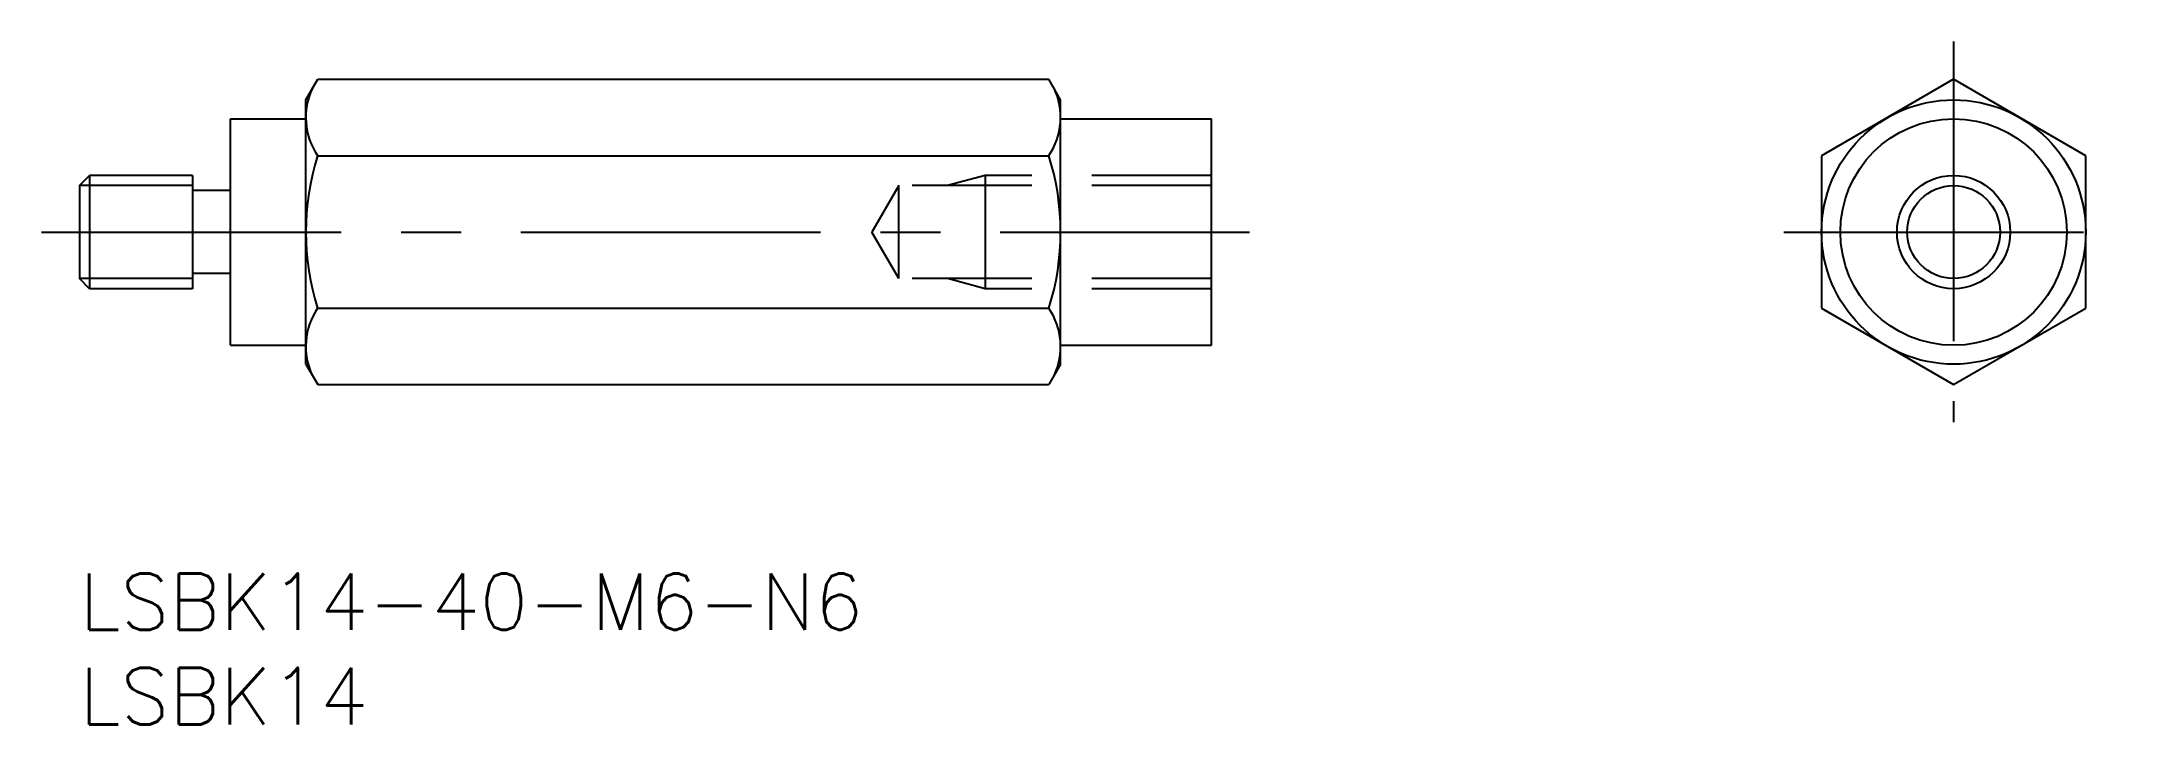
# Model space of a CAD drawing. Extents: x -2 to 108, y -8 to 28.
import ezdxf

# ---------------------------------------------------------------- set-up
doc = ezdxf.new("R2010")
doc.units = 0
doc.header["$LTSCALE"] = 0.5
doc.linetypes.add('CENTER', pattern=[50.8, 31.75, -6.35, 6.35, -6.35])
doc.linetypes.add('DASHED', pattern=[19.05, 12.7, -6.35])
for name, color, linetype in [('MSM_CENTER', 1, 'CENTER'), ('MSM_CONTINUOUS', 7, 'CONTINUOUS'), ('MSM_DASHED', 4, 'DASHED'), ('MSM_NARROW', 5, 'CONTINUOUS'), ('MSM_PART_NUMBER', 7, 'CONTINUOUS')]:
    doc.layers.add(name, color=color, linetype=linetype)
doc.styles.get("Standard").update_dxf_attribs({"font": 'txt.shx', "height": 3, "bigfont": 'bigfont.shx'})

# ---------------------------------------------------------------- blocks, each defined once
blk = doc.blocks.new('*U4')
at = {"layer": 'MSM_PART_NUMBER'}
blk.add_text('LSBK14-40-M6-N6', height=3, dxfattribs=at).set_placement((0, -3))
blk = doc.blocks.new('*U5')
at = {"layer": 'MSM_PART_NUMBER'}
blk.add_text('LSBK14', height=3, dxfattribs=at).set_placement((0, -8))

msp = doc.modelspace()

# ---------------------------------------------------------------- linework, layer by layer
at = {"layer": 'MSM_CENTER'}
for p, q in [((99.32, 28.17), (99.32, 8)), ((-2, 18.08), (62, 18.08)), ((90.32, 18.08), (108.32, 18.08))]:
    msp.add_line(p, q, dxfattribs=at)
at = {"layer": 'MSM_CONTINUOUS'}
for p, q in [((12, 25.08), (12.63, 26.17)), ((12.63, 26.17), (51.37, 26.17)), ((52, 25.08), (51.37, 26.17)), ((99.32, 26.17), (92.32, 22.12)), ((106.32, 22.12), (99.32, 26.17)), ((12, 11.08), (12, 25.08)), ((52, 11.08), (52, 25.08)), ((8, 12.08), (8, 24.08)), ((8, 24.08), (12, 24.08)), ((52, 24.08), (60, 24.08)), ((60, 12.08), (60, 24.08)), ((12.63, 22.12), (51.37, 22.12)), ((92.32, 22.12), (92.32, 14.04)), ((106.32, 14.04), (106.32, 22.12)), ((0, 20.54), (0.54, 21.08)), ((6, 21.08), (0.54, 21.08)), ((0.54, 21.08), (0.54, 15.08)), ((6, 21.08), (6, 15.08)), ((0, 20.54), (0, 15.62)), ((8, 20.28), (6, 20.28)), ((0.54, 15.08), (0, 15.62)), ((8, 15.88), (6, 15.88)), ((6, 15.08), (0.54, 15.08)), ((12.63, 14.04), (51.37, 14.04)), ((92.32, 14.04), (99.32, 10)), ((99.32, 10), (106.32, 14.04)), ((8, 12.08), (12, 12.08)), ((12, 11.08), (12.63, 10)), ((52, 11.08), (51.37, 10)), ((52, 12.08), (60, 12.08)), ((12.63, 10), (51.37, 10))]:
    msp.add_line(p, q, dxfattribs=at)
for radius in [7, 6, 2.46]:
    msp.add_circle((99.32, 18.08), radius, dxfattribs=at)
for centre, radius, start, end in [((15.58, 24.15), 3.58, 154.3842, 214.3842), ((48.42, 24.15), 3.58, 325.6158, 25.6158), ((25.37, 18.08), 13.37, 162.412, 197.588), ((38.63, 18.08), 13.37, 342.412, 17.588), ((15.58, 12.02), 3.58, 145.6158, 205.6158), ((48.42, 12.02), 3.58, 334.3842, 34.3842)]:
    msp.add_arc(centre, radius, start, end, dxfattribs=at)
at = {"layer": 'MSM_DASHED'}
for p, q in [((48, 21.08), (46, 20.54)), ((60, 21.08), (48, 21.08)), ((48, 21.08), (48, 15.08)), ((43.42, 20.54), (42, 18.08)), ((60, 20.54), (43.42, 20.54)), ((43.42, 15.62), (43.42, 20.54)), ((43.42, 15.62), (42, 18.08)), ((60, 15.62), (43.42, 15.62)), ((48, 15.08), (46, 15.62)), ((60, 15.08), (48, 15.08))]:
    msp.add_line(p, q, dxfattribs=at)
at = {"layer": 'MSM_NARROW'}
for p, q in [((6, 20.54), (0, 20.54)), ((6, 15.62), (0, 15.62))]:
    msp.add_line(p, q, dxfattribs=at)
msp.add_circle((99.32, 18.08), 3, dxfattribs=at)

# ---------------------------------------------------------------- block references
at = {"layer": 'MSM_CONTINUOUS'}
for name in ['*U4', '*U5']:
    msp.add_blockref(name, (0, 0), dxfattribs=at)

doc.saveas('drawing.dxf')
